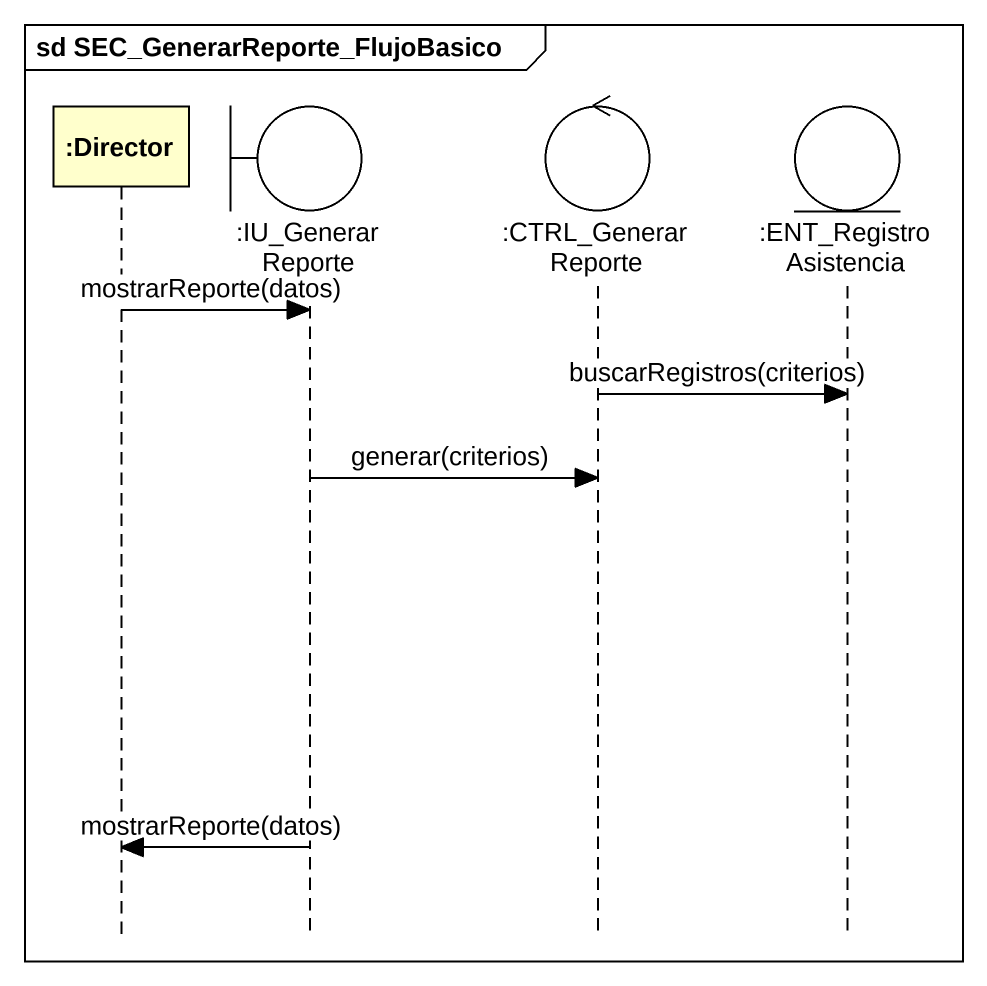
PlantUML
@startuml
mainframe sd SEC_GenerarReporte_FlujoBasico
hide footbox
participant ":Director" as Director
boundary ":IU_GenerarReporte" as IU_GenerarReporte
control ":CTRL_GenerarReporte" as CTRL_GenerarReporte
entity ":ENT_RegistroAsistencia" as ENT_RegistroAsistencia

Director -> IU_GenerarReporte : mostrarReporte(datos)
CTRL_GenerarReporte -> ENT_RegistroAsistencia : buscarRegistros(criterios)
IU_GenerarReporte -> CTRL_GenerarReporte : generar(criterios)
IU_GenerarReporte -> Director : mostrarReporte(datos)
@enduml
